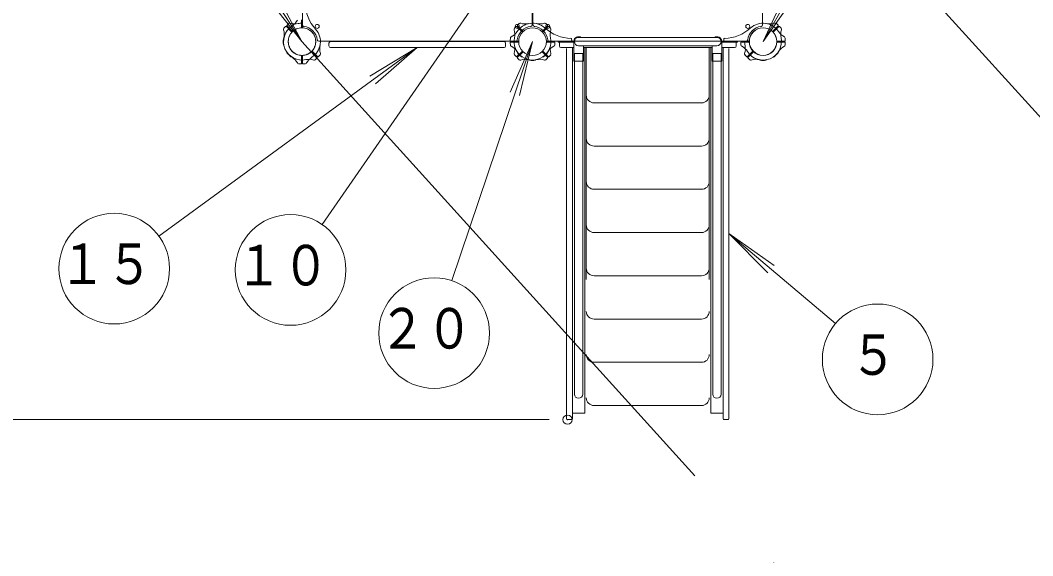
# Model space of a CAD drawing. Units: millimetres on the paper, scale 1:60. Extents: x 0 to 420, y -297 to 594.
# Drawn here: x 152.1 to 207, y 413.5 to 442.6 of the extents above; entities that cross this region are included whole.
import ezdxf
from ezdxf.enums import TextEntityAlignment as Align

# ---------------------------------------------------------------- set-up
doc = ezdxf.new("R2010")
doc.units = ezdxf.units.MM
doc.header["$PDMODE"] = 32
doc.header["$PDSIZE"] = 0.5
for name, pattern in [('USER1', [19.05, 12.7, -6.35]), ('USER2', [50.8, 31.75, -6.35, 6.35, -6.35]), ('USER3', [63.5, 31.75, -6.35, 6.35, -6.35, 6.35, -6.35])]:
    doc.linetypes.add(name, pattern=pattern)
doc.layers.add('LY_1', color=7, linetype='Continuous', lineweight=9)
doc.styles.add('ＭＳ ゴシック', font='')
doc.styles.get('ＭＳ ゴシック').set_extended_font_data('MS Gothic')

msp = doc.modelspace()

# ---------------------------------------------------------------- linework, layer by layer
at = {"layer": 'LY_1', "lineweight": 18}
for p, q in [((201.889, 457.978), (192.378, 441.404)), ((157.748, 456.149), (167.378, 441.404)), ((168.467, 431.496), (179.652, 447.654)), ((167.378, 441.404), (165.525, 443.763)), ((167.378, 441.404), (165.963, 444.049)), ((192.378, 441.404), (193.639, 444.126)), ((192.378, 441.404), (194.093, 443.866)), ((159.619, 430.869), (173.628, 441.087)), ((173.628, 441.087), (171.06, 439.538)), ((173.628, 441.087), (171.368, 439.115)), ((175.504, 428.45), (179.878, 441.404)), ((179.878, 441.404), (178.674, 438.656)), ((179.878, 441.404), (179.17, 438.489)), ((196.303, 426.12), (190.528, 431.002)), ((190.528, 431.002), (192.979, 429.272)), ((190.528, 431.002), (192.642, 428.873)), ((180.778, 420.917), (31.843, 420.917)), ((180.778, 420.917), (31.843, 420.917))]:
    msp.add_line(p, q, dxfattribs=at)
at = {"layer": 'LY_1', "linetype": 'USER2', "lineweight": 18}
for p, q in [((192.378, 453.904), (230.288, 412.027)), ((167.378, 441.404), (205.288, 399.527))]:
    msp.add_line(p, q, dxfattribs=at)
at = {"layer": 'LY_1'}
for p, q in [((167.403, 442.185), (167.403, 447.654)), ((179.853, 447.654), (179.853, 442.314)), ((179.903, 447.654), (179.903, 442.314)), ((192.353, 447.654), (192.353, 442.314)), ((167.353, 442.185), (167.353, 442.578)), ((166.483, 442.216), (166.4, 442.127)), ((166.808, 441.939), (166.531, 442.216)), ((166.844, 441.974), (166.566, 442.252)), ((166.567, 442.3), (166.655, 442.382)), ((178.983, 442.216), (178.9, 442.127)), ((179.308, 441.939), (179.031, 442.216)), ((179.344, 441.974), (179.066, 442.252)), ((179.067, 442.3), (179.155, 442.382)), ((180.413, 441.974), (180.691, 442.252)), ((180.448, 441.939), (180.726, 442.216)), ((180.69, 442.3), (180.601, 442.382)), ((180.774, 442.216), (180.857, 442.127)), ((192.913, 441.974), (193.191, 442.252)), ((192.948, 441.939), (193.226, 442.216)), ((193.19, 442.3), (193.101, 442.382)), ((193.274, 442.216), (193.357, 442.127)), ((166.392, 441.571), (166.39, 441.571)), ((173.628, 441.429), (168.289, 441.429)), ((173.628, 441.429), (179.097, 441.429)), ((178.671, 441.464), (178.675, 441.585)), ((186.128, 441.429), (180.659, 441.429)), ((182.153, 441.431), (181.262, 441.431)), ((181.262, 441.377), (181.262, 441.431)), ((182.002, 441.464), (181.998, 441.551)), ((186.128, 441.631), (182.378, 441.631)), ((186.128, 441.631), (189.878, 441.631)), ((186.128, 441.429), (191.597, 441.429)), ((190.103, 441.431), (190.995, 441.431)), ((190.254, 441.464), (190.259, 441.551)), ((190.995, 441.377), (190.995, 441.431)), ((193.159, 441.429), (193.552, 441.429)), ((193.585, 441.464), (193.581, 441.585)), ((166.392, 441.237), (166.39, 441.237)), ((168.837, 441.171), (168.837, 441.321)), ((168.92, 441.404), (178.337, 441.404)), ((168.92, 441.087), (178.337, 441.087)), ((178.42, 441.171), (178.42, 441.321)), ((178.671, 441.345), (178.676, 441.214)), ((179.097, 441.379), (178.704, 441.379)), ((180.659, 441.379), (181.052, 441.379)), ((181.085, 441.345), (181.081, 441.223)), ((182.153, 441.377), (181.262, 441.377)), ((181.337, 441.171), (181.337, 441.321)), ((181.42, 441.087), (182.112, 441.087)), ((181.728, 420.967), (181.728, 441.037)), ((182.045, 420.967), (182.045, 441.087)), ((182.112, 440.344), (182.112, 441.377)), ((186.128, 441.177), (182.378, 441.177)), ((182.645, 440.344), (182.645, 441.177)), ((186.128, 441.087), (182.645, 441.087)), ((182.712, 421.271), (182.712, 441.087)), ((182.795, 428.504), (182.795, 441.087)), ((186.128, 441.177), (189.878, 441.177)), ((186.128, 441.087), (189.612, 441.087)), ((189.462, 428.504), (189.462, 441.087)), ((189.545, 421.271), (189.545, 441.087)), ((189.612, 440.344), (189.612, 441.177)), ((190.103, 441.377), (190.995, 441.377)), ((190.145, 440.344), (190.145, 441.377)), ((190.837, 441.087), (190.145, 441.087)), ((190.212, 420.967), (190.212, 441.087)), ((190.528, 420.967), (190.528, 441.037)), ((190.92, 441.171), (190.92, 441.321)), ((191.171, 441.345), (191.175, 441.223)), ((191.597, 441.379), (191.204, 441.379)), ((193.159, 441.379), (193.552, 441.379)), ((193.585, 441.345), (193.581, 441.214)), ((166.563, 440.825), (166.561, 440.823)), ((166.799, 440.589), (166.797, 440.587)), ((167.353, 440.623), (167.353, 440.23)), ((167.403, 440.623), (167.403, 440.23)), ((167.913, 440.834), (168.191, 440.556)), ((167.948, 440.869), (168.226, 440.592)), ((168.19, 440.508), (168.094, 440.419)), ((168.274, 440.593), (168.363, 440.688)), ((178.983, 440.593), (178.893, 440.688)), ((179.308, 440.869), (179.031, 440.592)), ((179.063, 440.825), (179.061, 440.823)), ((179.344, 440.834), (179.066, 440.556)), ((179.067, 440.508), (179.163, 440.419)), ((179.299, 440.589), (179.297, 440.587)), ((179.712, 440.418), (179.712, 440.415)), ((180.045, 440.418), (180.045, 440.415)), ((180.413, 440.834), (180.691, 440.556)), ((180.448, 440.869), (180.726, 440.592)), ((180.458, 440.589), (180.46, 440.587)), ((180.69, 440.508), (180.594, 440.419)), ((180.693, 440.825), (180.695, 440.823)), ((180.774, 440.593), (180.863, 440.688)), ((182.645, 440.344), (182.112, 440.344)), ((182.152, 422.301), (182.152, 440.444)), ((182.605, 422.301), (182.605, 440.444)), ((189.612, 440.344), (190.145, 440.344)), ((189.652, 422.301), (189.652, 440.444)), ((190.105, 422.301), (190.105, 440.444)), ((191.483, 440.593), (191.393, 440.688)), ((191.808, 440.869), (191.531, 440.592)), ((191.844, 440.834), (191.566, 440.556)), ((191.567, 440.508), (191.663, 440.419)), ((192.212, 440.418), (192.212, 440.415)), ((192.545, 440.418), (192.545, 440.415)), ((192.958, 440.589), (192.96, 440.587)), ((193.193, 440.825), (193.195, 440.823)), ((167.319, 440.197), (167.188, 440.202)), ((167.438, 440.197), (167.559, 440.201)), ((186.128, 438.087), (183.212, 438.087)), ((186.128, 438.087), (189.045, 438.087)), ((186.128, 435.744), (183.212, 435.744)), ((186.128, 435.744), (189.045, 435.744)), ((186.128, 433.4), (183.212, 433.4)), ((186.128, 433.4), (189.045, 433.4)), ((186.128, 431.056), (183.212, 431.056)), ((186.128, 431.056), (189.045, 431.056)), ((186.128, 428.712), (183.212, 428.712)), ((186.128, 428.712), (189.045, 428.712)), ((186.128, 426.369), (183.212, 426.369)), ((186.128, 426.369), (189.045, 426.369)), ((186.128, 424.025), (183.212, 424.025)), ((186.128, 424.025), (189.045, 424.025)), ((186.128, 421.681), (183.212, 421.681)), ((186.128, 421.681), (189.045, 421.681)), ((182.045, 421.271), (182.712, 421.271)), ((190.212, 421.271), (189.545, 421.271)), ((181.995, 420.917), (181.778, 420.917)), ((190.262, 420.917), (190.478, 420.917))]:
    msp.add_line(p, q, dxfattribs=at)
at = {"layer": 'LY_1', "linetype": 'USER1', "lineweight": 18}
for p, q in [((182.152, 440.344), (182.152, 440.767)), ((182.605, 440.767), (182.152, 440.767)), ((182.605, 440.344), (182.605, 440.767)), ((189.652, 440.767), (190.105, 440.767)), ((189.652, 440.344), (189.652, 440.767)), ((190.105, 440.344), (190.105, 440.767))]:
    msp.add_line(p, q, dxfattribs=at)
at = {"layer": 'LY_1'}
for centre, radius in [((167.378, 441.404), 0.75), ((168.203, 442.229), 0.108), ((179.053, 442.229), 0.108), ((179.878, 441.404), 0.75), ((180.703, 442.229), 0.108), ((191.553, 442.229), 0.108), ((192.378, 441.404), 0.75), ((192.378, 441.404), 0.743)]:
    msp.add_circle(centre, radius, dxfattribs=at)
at = {"layer": 'LY_1', "linetype": 'USER3', "lineweight": 18}
msp.add_circle((167.378, 441.404), 0.743, dxfattribs=at)
at = {"layer": 'LY_1', "lineweight": 18}
for centre in [(157.195, 429.101), (166.759, 429.029), (174.544, 425.607), (198.594, 424.183)]:
    msp.add_circle(centre, 3, dxfattribs=at)
at = {"layer": 'LY_1'}
for centre, radius, start, end in [((169.724, 443.532), 2.167, 181.0841, 222.2172), ((166.387, 442.946), 0.833, 302.7272, 332.5412), ((167.378, 441.404), 1, 122.7272, 282.2728), ((166.461, 442.07), 0.0833, 137, 197.5412), ((165.587, 441.794), 0.833, 347.7272, 17.5412), ((166.507, 442.193), 0.0333, 45, 137), ((166.59, 442.275), 0.0333, 133, 225), ((166.712, 442.321), 0.0833, 72.4588, 133), ((166.989, 443.196), 0.833, 252.4588, 282.2728), ((166.867, 441.998), 0.0333, 225, 310.7293), ((167.378, 441.404), 1, 88.5675, 102.2728), ((167.32, 442.185), 0.0333, 274.2707, 0), ((167.487, 442.314), 0.0833, 180, 263.2128), ((167.437, 442.185), 0.0333, 180, 265.7293), ((167.378, 441.404), 0.833, 6.7872, 83.2128), ((167.378, 441.404), 1, 302.7272, 42.2172), ((178.961, 442.07), 0.0833, 137, 197.5412), ((178.087, 441.794), 0.833, 347.7272, 17.5412), ((179.007, 442.193), 0.0333, 45, 137), ((179.878, 441.404), 1, 47.7828, 147.2728), ((179.878, 441.404), 0.833, 96.7872, 173.2128), ((179.09, 442.275), 0.0333, 133, 225), ((179.212, 442.321), 0.0833, 72.4588, 133), ((179.489, 443.196), 0.833, 252.4588, 282.2728), ((179.367, 441.998), 0.0333, 225, 310.7293), ((179.77, 442.314), 0.0833, 276.7872, 0), ((179.987, 442.314), 0.0833, 180, 263.2128), ((179.878, 441.404), 0.833, 6.7872, 83.2128), ((180.268, 443.196), 0.833, 257.7272, 287.5412), ((180.389, 441.998), 0.0333, 229.2707, 315), ((180.544, 442.321), 0.0833, 47, 107.5412), ((182.006, 443.749), 2.167, 227.7828, 268.9158), ((180.667, 442.275), 0.0333, 315, 47), ((180.75, 442.193), 0.0333, 43, 135), ((181.67, 441.794), 0.833, 162.4588, 192.2728), ((180.796, 442.07), 0.0833, 342.4588, 43), ((190.25, 443.749), 2.167, 271.0842, 312.2172), ((192.378, 441.404), 0.833, 96.7872, 173.2128), ((192.378, 441.404), 1, 32.7272, 132.2172), ((192.27, 442.314), 0.0833, 276.7872, 0), ((192.768, 443.196), 0.833, 257.7272, 287.5412), ((192.889, 441.998), 0.0333, 229.2707, 315), ((193.044, 442.321), 0.0833, 47, 107.5412), ((193.167, 442.275), 0.0333, 315, 47), ((193.25, 442.193), 0.0333, 43, 135), ((194.17, 441.794), 0.833, 162.4588, 192.2728), ((193.296, 442.07), 0.0833, 342.4588, 43), ((167.378, 441.404), 1.017, 171.3731, 180), ((166.39, 441.554), 0.0167, 90, 171.3731), ((166.785, 441.915), 0.0333, 319.2707, 45), ((168.289, 441.512), 0.0833, 186.7872, 270), ((178.704, 441.462), 0.0333, 178, 270), ((178.759, 441.582), 0.0833, 117.4588, 178), ((178.336, 442.395), 0.833, 297.4588, 327.2728), ((179.878, 441.404), 1, 167.7272, 12.2728), ((178.968, 441.512), 0.0833, 270, 353.2128), ((179.097, 441.462), 0.0333, 270, 355.7293), ((179.285, 441.915), 0.0333, 319.2707, 45), ((180.472, 441.915), 0.0333, 135, 220.7293), ((180.659, 441.462), 0.0333, 184.2707, 270), ((180.789, 441.512), 0.0833, 186.7872, 270), ((181.964, 441.55), 0.0333, 3, 88.9159), ((181.969, 441.462), 0.0333, 270, 3), ((182.378, 441.404), 0.267, 58.2117, 174.2608), ((182.378, 441.404), 0.227, 90, 270), ((189.878, 441.404), 0.267, 5.7392, 121.7883), ((189.878, 441.404), 0.227, 270, 90), ((190.287, 441.462), 0.0333, 177, 270), ((190.292, 441.55), 0.0333, 91.0841, 177), ((192.378, 441.404), 1, 178.5675, 192.2728), ((191.468, 441.512), 0.0833, 270, 353.2128), ((192.378, 441.404), 1, 212.7272, 12.2728), ((191.597, 441.462), 0.0333, 270, 355.7293), ((192.972, 441.915), 0.0333, 135, 220.7293), ((193.159, 441.462), 0.0333, 184.2707, 270), ((193.921, 442.395), 0.833, 212.7272, 242.5412), ((193.498, 441.582), 0.0833, 2, 62.5412), ((193.552, 441.462), 0.0333, 270, 2), ((167.378, 441.404), 1.017, 180, 188.6269), ((166.39, 441.254), 0.0167, 188.6269, 270), ((167.972, 440.893), 0.0333, 139.2707, 225), ((169.17, 441.014), 0.833, 167.7272, 197.5412), ((168.92, 441.321), 0.0833, 90, 180), ((168.92, 441.171), 0.0833, 180, 270), ((178.337, 441.321), 0.0833, 0, 90), ((178.337, 441.171), 0.0833, 270, 0), ((178.704, 441.346), 0.0333, 90, 182), ((178.759, 441.226), 0.0833, 182, 242.5412), ((178.336, 440.413), 0.833, 32.7272, 62.5412), ((178.087, 441.014), 0.833, 342.4588, 12.2728), ((179.097, 441.346), 0.0333, 4.2707, 90), ((179.285, 440.893), 0.0333, 315, 40.7293), ((180.472, 440.893), 0.0333, 139.2707, 225), ((180.659, 441.346), 0.0333, 90, 175.7293), ((181.421, 440.413), 0.833, 117.4588, 147.2728), ((181.67, 441.014), 0.833, 167.7272, 197.5412), ((180.998, 441.226), 0.0833, 297.4588, 358), ((181.052, 441.346), 0.0333, 358, 90), ((181.42, 441.321), 0.0833, 137.1564, 180), ((181.42, 441.171), 0.0833, 180, 270), ((190.837, 441.171), 0.0833, 270, 0), ((190.837, 441.321), 0.0833, 0, 42.8436), ((191.204, 441.346), 0.0333, 90, 182), ((191.259, 441.226), 0.0833, 182, 242.5412), ((190.836, 440.413), 0.833, 32.7272, 62.5412), ((190.587, 441.014), 0.833, 342.4588, 12.2728), ((191.597, 441.346), 0.0333, 4.2707, 90), ((191.785, 440.893), 0.0333, 315, 40.7293), ((193.159, 441.346), 0.0333, 90, 175.7293), ((193.921, 440.413), 0.833, 117.4588, 147.2728), ((193.498, 441.226), 0.0833, 297.4588, 358), ((193.552, 441.346), 0.0333, 358, 90), ((166.573, 440.811), 0.0167, 135, 216.3731), ((167.378, 441.404), 1.017, 216.3731, 225), ((167.378, 441.404), 1.017, 225, 233.6269), ((166.785, 440.599), 0.0167, 233.6269, 315), ((166.387, 439.862), 0.833, 27.4588, 57.2728), ((167.32, 440.623), 0.0333, 0, 85.7293), ((167.437, 440.623), 0.0333, 94.2707, 180), ((167.768, 439.613), 0.833, 72.4588, 102.2728), ((168.369, 439.862), 0.833, 122.7272, 152.5412), ((167.889, 440.81), 0.0333, 45, 130.7293), ((168.044, 440.487), 0.0833, 252.4588, 313), ((168.167, 440.533), 0.0333, 313, 45), ((168.25, 440.615), 0.0333, 225, 317), ((168.296, 440.738), 0.0833, 317, 17.5412), ((178.961, 440.738), 0.0833, 162.4588, 223), ((179.007, 440.615), 0.0333, 223, 315), ((179.073, 440.811), 0.0167, 135, 216.3731), ((179.09, 440.533), 0.0333, 135, 227), ((179.878, 441.404), 1.017, 216.3731, 225), ((179.212, 440.487), 0.0833, 227, 287.5412), ((179.878, 441.404), 1.017, 225, 233.6269), ((179.489, 439.613), 0.833, 77.7272, 107.5412), ((179.285, 440.599), 0.0167, 233.6269, 315), ((179.367, 440.81), 0.0333, 49.2707, 135), ((179.728, 440.415), 0.0167, 180, 261.3731), ((179.878, 441.404), 1.017, 261.3731, 270), ((179.878, 441.404), 1.017, 270, 278.6269), ((180.028, 440.415), 0.0167, 278.6269, 0), ((180.268, 439.613), 0.833, 72.4588, 102.2728), ((180.389, 440.81), 0.0333, 45, 130.7293), ((180.471, 440.599), 0.0167, 225, 306.3731), ((179.878, 441.404), 1.017, 306.3731, 315), ((180.544, 440.487), 0.0833, 252.4588, 313), ((179.878, 441.404), 1.017, 315, 323.6269), ((180.667, 440.533), 0.0333, 313, 45), ((180.683, 440.811), 0.0167, 323.6269, 45), ((180.75, 440.615), 0.0333, 225, 317), ((180.796, 440.738), 0.0833, 317, 17.5412), ((191.461, 440.738), 0.0833, 162.4588, 223), ((191.507, 440.615), 0.0333, 223, 315), ((191.59, 440.533), 0.0333, 135, 227), ((191.712, 440.487), 0.0833, 227, 287.5412), ((191.989, 439.613), 0.833, 77.7272, 107.5412), ((191.867, 440.81), 0.0333, 49.2707, 135), ((192.228, 440.415), 0.0167, 180, 261.3731), ((192.378, 441.404), 1.017, 261.3731, 270), ((192.378, 441.404), 1.017, 270, 278.6269), ((192.528, 440.415), 0.0167, 278.6269, 0), ((192.971, 440.599), 0.0167, 225, 306.3731), ((192.378, 441.404), 1.017, 306.3731, 315), ((192.378, 441.404), 1.017, 315, 323.6269), ((193.183, 440.811), 0.0167, 323.6269, 45), ((167.2, 440.284), 0.0833, 207.4588, 268), ((167.32, 440.23), 0.0333, 268, 0), ((167.437, 440.23), 0.0333, 180, 272), ((167.556, 440.284), 0.0833, 272, 332.5412), ((183.212, 438.504), 0.417, 180, 270), ((189.045, 438.504), 0.417, 270, 0), ((183.212, 436.16), 0.417, 180, 270), ((189.045, 436.16), 0.417, 270, 0), ((183.212, 433.817), 0.417, 180, 270), ((189.045, 433.817), 0.417, 270, 0), ((183.212, 431.473), 0.417, 180, 270), ((189.045, 431.473), 0.417, 270, 0), ((183.212, 429.129), 0.417, 180, 270), ((189.045, 429.129), 0.417, 270, 0), ((183.212, 426.785), 0.417, 180, 270), ((189.045, 426.785), 0.417, 270, 0), ((183.212, 424.442), 0.417, 180, 270), ((189.045, 424.442), 0.417, 270, 0), ((182.378, 422.301), 0.227, 180, 0), ((189.878, 422.301), 0.227, 180, 0), ((183.212, 422.098), 0.417, 180, 270), ((189.045, 422.098), 0.417, 270, 0), ((181.778, 420.967), 0.05, 180, 270), ((181.995, 420.967), 0.05, 270, 0), ((190.262, 420.967), 0.05, 180, 270), ((190.478, 420.967), 0.05, 270, 0)]:
    msp.add_arc(centre, radius, start, end, dxfattribs=at)
msp.add_point((181.778, 420.917), dxfattribs=at)
msp.add_point((181.778, 420.917), dxfattribs=at)

# ---------------------------------------------------------------- texts
at = {"layer": 'LY_1', "style": 'ＭＳ ゴシック', "width": 0.85}
for s, p in [('１５', (154.195, 427.601)), ('１０', (163.759, 427.529)), ('２０', (171.544, 424.107)), ('５', (197.094, 422.683))]:
    msp.add_text(s, height=2.199, dxfattribs=at).set_placement(p, align=Align.BOTTOM_LEFT)

doc.saveas('drawing.dxf')
